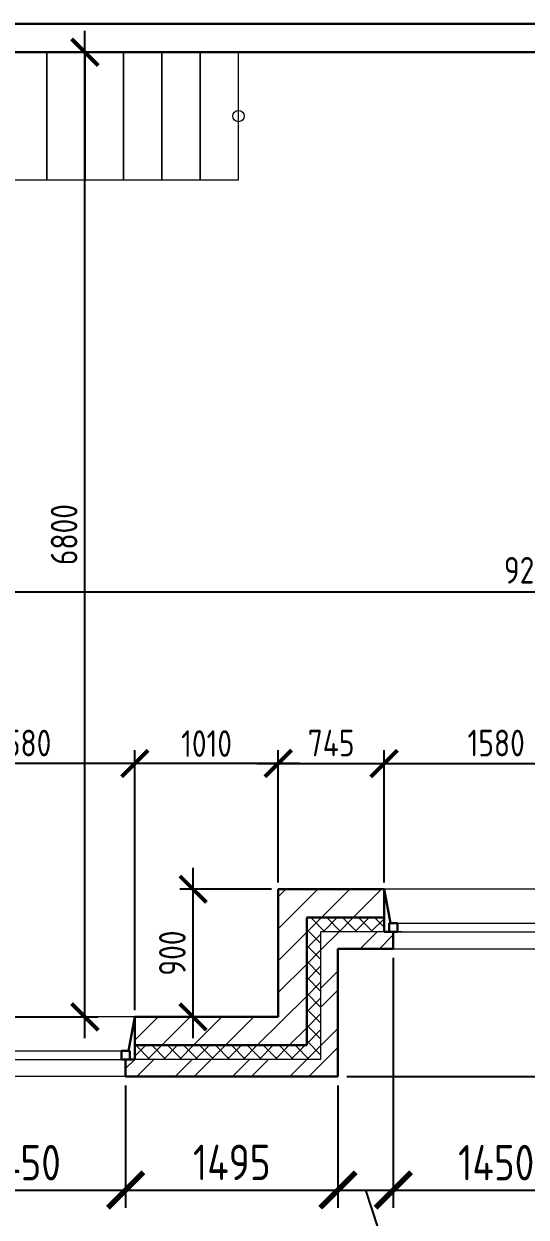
# Model space of a CAD drawing. Header units: millimetres. Extents: x -56498 to 234605, y -296269 to -29969.
# Drawn here: x 86790 to 90328, y -48897 to -40485 of the extents above; entities that cross this region are included whole.
import ezdxf

# ---------------------------------------------------------------- set-up
doc = ezdxf.new("R2010")
doc.units = ezdxf.units.MM
doc.header["$LTSCALE"] = 100
doc.header["$PDMODE"] = 35
for name, color, linetype, lineweight in [('0.3', 7, 'Continuous', 30), ('Розміри 0.09', 5, 'Continuous', 9), ('Тонкі 0.18', 142, 'Continuous', 18), ('Штрихування 0.09', 253, 'Continuous', 9)]:
    doc.layers.add(name, color=color, linetype=linetype, lineweight=lineweight)
doc.styles.add('GOST 2.304', font='CS_Gost2304.shx')
doc.dimstyles.new('SPDS', dxfattribs={"dimscale": 100, "dimtxt": 2.5, "dimasz": 2.5, "dimexe": 1.25, "dimexo": 0.625, "dimtad": 1, "dimrnd": 0.001, "dimtxsty": 'GOST 2.304', "dimblk": 'ARCHTICK', "dimcen": 2.5, "dimdle": 2, "dimadec": 0, "dimazin": 2, "dimtfac": 0.75, "dimtmove": 1, "dimatfit": 3, "dimfxl": 0, "dimtolj": 1, "dimarcsym": 0})

# ---------------------------------------------------------------- blocks, each defined once
blk = doc.blocks.new('_ArchTick')
at = {"color": 0, "linetype": 'ByBlock', "const_width": 0.15}
blk.add_lwpolyline([(-0.5, -0.5), (0.5, 0.5)], dxfattribs=at)
blk = doc.blocks.new('*D963')
at = {"layer": 'Defpoints', "color": 0, "transparency": 16777216}
for p in [(86057.28990083539, -47905.43516837729), (87507.28990083539, -47905.43516837729), (87507.28990083539, -48705.43516837726)]:
    blk.add_point(p, dxfattribs=at)
at = {"layer": 'Розміри 0.09', "color": 0, "lineweight": -2, "transparency": 16777216}
for p, q in [((86057.28990083539, -47967.93516837729), (86057.28990083539, -48830.43516837726)), ((87507.28990083539, -47967.93516837729), (87507.28990083539, -48830.43516837726)), ((85857.28990083539, -48705.43516837726), (87707.28990083539, -48705.43516837726))]:
    blk.add_line(p, q, dxfattribs=at)
at = {"layer": 'Розміри 0.09', "color": 0, "lineweight": -2, "transparency": 16777216, "xscale": 250, "yscale": 250, "zscale": 250, "rotation": 180}
blk.add_blockref('_ArchTick', (86057.28990083539, -48705.43516837726), dxfattribs=at)
at = {"layer": 'Розміри 0.09', "color": 0, "lineweight": -2, "transparency": 16777216, "xscale": 250, "yscale": 250, "zscale": 250}
blk.add_blockref('_ArchTick', (87507.28990083539, -48705.43516837726), dxfattribs=at)
at = {"layer": 'Розміри 0.09', "color": 0, "transparency": 16777216, "insert": (86782.28990083539, -48512.7574988476), "char_height": 250, "attachment_point": 5, "style": 'GOST 2.304'}
blk.add_mtext('\\A1;1450', dxfattribs=at)
blk = doc.blocks.new('*D964')
at = {"layer": 'Defpoints', "color": 0, "transparency": 16777216}
for p in [(87507.28990083539, -47905.43516837729), (89002.290392793, -47905.43516837729), (89002.290392793, -48705.43516837726)]:
    blk.add_point(p, dxfattribs=at)
at = {"layer": 'Розміри 0.09', "color": 0, "lineweight": -2, "transparency": 16777216}
for p, q in [((87507.28990083539, -47967.93516837729), (87507.28990083539, -48830.43516837726)), ((89002.290392793, -47967.93516837729), (89002.290392793, -48830.43516837726)), ((87307.28990083539, -48705.43516837726), (89202.290392793, -48705.43516837726))]:
    blk.add_line(p, q, dxfattribs=at)
at = {"layer": 'Розміри 0.09', "color": 0, "lineweight": -2, "transparency": 16777216, "xscale": 250, "yscale": 250, "zscale": 250, "rotation": 180}
blk.add_blockref('_ArchTick', (87507.28990083539, -48705.43516837726), dxfattribs=at)
at = {"layer": 'Розміри 0.09', "color": 0, "lineweight": -2, "transparency": 16777216, "xscale": 250, "yscale": 250, "zscale": 250}
blk.add_blockref('_ArchTick', (89002.290392793, -48705.43516837726), dxfattribs=at)
at = {"layer": 'Розміри 0.09', "color": 0, "transparency": 16777216, "insert": (88254.7901468142, -48510.70091640876), "char_height": 250, "attachment_point": 5, "style": 'GOST 2.304'}
blk.add_mtext('\\A1;1495', dxfattribs=at)
blk = doc.blocks.new('*D929')
at = {"layer": 'Defpoints', "color": 0, "transparency": 16777216}
for p in [(96502.290392793, -47005.43516837729), (89002.290392793, -47905.43516837729), (98343.36904801395, -47905.43516837729)]:
    blk.add_point(p, dxfattribs=at)
at = {"layer": 'Розміри 0.09', "color": 0, "lineweight": -2, "transparency": 16777216}
for p, q in [((98343.36904801395, -46805.43516837729), (98343.36904801395, -48105.43516837729)), ((96564.790392793, -47005.43516837729), (98468.36904801395, -47005.43516837729)), ((89064.790392793, -47905.43516837729), (98468.36904801395, -47905.43516837729))]:
    blk.add_line(p, q, dxfattribs=at)
at = {"layer": 'Розміри 0.09', "color": 0, "lineweight": -2, "transparency": 16777216, "xscale": 250, "yscale": 250, "zscale": 250}
for p, rotation in [((98343.36904801395, -47005.43516837729), 90), ((98343.36904801395, -47905.43516837729), 270)]:
    blk.add_blockref('_ArchTick', p, dxfattribs=dict(at, rotation=rotation))
at = {"layer": 'Розміри 0.09', "color": 0, "transparency": 16777216, "insert": (98148.63479604546, -47455.43516837728), "char_height": 250, "attachment_point": 5, "rotation": 90, "style": 'GOST 2.304'}
blk.add_mtext('\\A1;900', dxfattribs=at)
blk = doc.blocks.new('*D909')
at = {"layer": 'Defpoints', "color": 0, "transparency": 16777216}
for p in [(89392.2903927962, -47005.43516837723), (90842.29039279306, -47005.43516837723), (90842.29039279306, -48705.43516837729)]:
    blk.add_point(p, dxfattribs=at)
at = {"layer": 'Розміри 0.09', "color": 0, "lineweight": -2, "transparency": 16777216}
for p, q in [((89392.2903927962, -47067.93516837723), (89392.2903927962, -48830.43516837729)), ((90842.29039279306, -47067.93516837723), (90842.29039279306, -48830.43516837729)), ((89192.2903927962, -48705.43516837729), (91042.29039279306, -48705.43516837729))]:
    blk.add_line(p, q, dxfattribs=at)
at = {"layer": 'Розміри 0.09', "color": 0, "lineweight": -2, "transparency": 16777216, "xscale": 250, "yscale": 250, "zscale": 250, "rotation": 180}
blk.add_blockref('_ArchTick', (89392.2903927962, -48705.43516837729), dxfattribs=at)
at = {"layer": 'Розміри 0.09', "color": 0, "lineweight": -2, "transparency": 16777216, "xscale": 250, "yscale": 250, "zscale": 250}
blk.add_blockref('_ArchTick', (90842.29039279306, -48705.43516837729), dxfattribs=at)
at = {"layer": 'Розміри 0.09', "color": 0, "transparency": 16777216, "insert": (90117.29039279463, -48512.75749884763), "char_height": 250, "attachment_point": 5, "style": 'GOST 2.304'}
blk.add_mtext('\\A1;1450', dxfattribs=at)
blk = doc.blocks.new('*D910')
at = {"layer": 'Defpoints', "color": 0, "transparency": 16777216}
for p in [(89392.2903927962, -47005.43516837729), (89002.290392793, -47905.43516837729), (89392.2903927962, -48705.43516837726)]:
    blk.add_point(p, dxfattribs=at)
at = {"layer": 'Розміри 0.09', "color": 0, "lineweight": -2, "transparency": 16777216}
for p, q in [((89392.2903927962, -47067.93516837729), (89392.2903927962, -48830.43516837726)), ((89002.290392793, -47967.93516837729), (89002.290392793, -48830.43516837726)), ((88802.290392793, -48705.43516837726), (89592.2903927962, -48705.43516837726)), ((89197.2903927946, -48705.43516837726), (89401.47693079784, -49328.23290459773)), ((89401.47693079784, -49328.23290459773), (90013.97693079784, -49328.23290459773))]:
    blk.add_line(p, q, dxfattribs=at)
at = {"layer": 'Розміри 0.09', "color": 0, "lineweight": -2, "transparency": 16777216, "xscale": 250, "yscale": 250, "zscale": 250, "rotation": 180}
blk.add_blockref('_ArchTick', (89002.290392793, -48705.43516837726), dxfattribs=at)
at = {"layer": 'Розміри 0.09', "color": 0, "lineweight": -2, "transparency": 16777216, "xscale": 250, "yscale": 250, "zscale": 250}
blk.add_blockref('_ArchTick', (89392.2903927962, -48705.43516837726), dxfattribs=at)
at = {"layer": 'Розміри 0.09', "color": 0, "transparency": 16777216, "insert": (89707.72693079784, -49133.49865262923), "char_height": 250, "attachment_point": 5, "style": 'GOST 2.304'}
blk.add_mtext('\\A1;390', dxfattribs=at)
blk = doc.blocks.new('*D1162')
at = {"layer": 'Defpoints', "color": 0, "transparency": 16777216}
for p in [(87572.28990083533, -45699.2433123054), (88582.29039279303, -46585.43516837702), (87572.28990083533, -47485.43516837699)]:
    blk.add_point(p, dxfattribs=at)
at = {"layer": 'Розміри 0.09', "color": 0, "lineweight": -2, "transparency": 16777216}
for p, q in [((87572.28990083533, -47438.56016837699), (87572.28990083533, -45605.4933123054)), ((88582.29039279303, -46538.56016837702), (88582.29039279303, -45605.4933123054)), ((88732.29039279303, -45699.2433123054), (87422.28990083533, -45699.2433123054))]:
    blk.add_line(p, q, dxfattribs=at)
at = {"layer": 'Розміри 0.09', "color": 0, "lineweight": -2, "transparency": 16777216, "xscale": 187.5, "yscale": 187.5, "zscale": 187.5, "rotation": 180}
blk.add_blockref('_ArchTick', (87572.28990083533, -45699.2433123054), dxfattribs=at)
at = {"layer": 'Розміри 0.09', "color": 0, "lineweight": -2, "transparency": 16777216, "xscale": 187.5, "yscale": 187.5, "zscale": 187.5}
blk.add_blockref('_ArchTick', (88582.29039279303, -45699.2433123054), dxfattribs=at)
at = {"layer": 'Розміри 0.09', "color": 0, "transparency": 16777216, "insert": (88077.29014681418, -45558.6183123054), "char_height": 187.5, "attachment_point": 5, "style": 'GOST 2.304'}
blk.add_mtext('\\A1;1010', dxfattribs=at)
blk = doc.blocks.new('*D1163')
at = {"layer": 'Defpoints', "color": 0, "transparency": 16777216}
for p in [(89327.290392793, -45699.2433123054), (88582.29039279303, -46585.43516837702), (89327.290392793, -46585.43516837708)]:
    blk.add_point(p, dxfattribs=at)
at = {"layer": 'Розміри 0.09', "color": 0, "lineweight": -2, "transparency": 16777216}
for p, q in [((88582.29039279303, -46538.56016837702), (88582.29039279303, -45605.4933123054)), ((89327.290392793, -46538.56016837708), (89327.290392793, -45605.4933123054)), ((88432.29039279303, -45699.2433123054), (89477.290392793, -45699.2433123054))]:
    blk.add_line(p, q, dxfattribs=at)
at = {"layer": 'Розміри 0.09', "color": 0, "lineweight": -2, "transparency": 16777216, "xscale": 187.5, "yscale": 187.5, "zscale": 187.5, "rotation": 180}
blk.add_blockref('_ArchTick', (88582.29039279303, -45699.2433123054), dxfattribs=at)
at = {"layer": 'Розміри 0.09', "color": 0, "lineweight": -2, "transparency": 16777216, "xscale": 187.5, "yscale": 187.5, "zscale": 187.5}
blk.add_blockref('_ArchTick', (89327.290392793, -45699.2433123054), dxfattribs=at)
at = {"layer": 'Розміри 0.09', "color": 0, "transparency": 16777216, "insert": (88954.79039279302, -45554.73506015815), "char_height": 187.5, "attachment_point": 5, "style": 'GOST 2.304'}
blk.add_mtext('\\A1;745', dxfattribs=at)
blk = doc.blocks.new('*D1164')
at = {"layer": 'Defpoints', "color": 0, "transparency": 16777216}
for p in [(90907.29039279306, -45699.2433123054), (89327.290392793, -46585.43516837708), (90907.29039279306, -46585.43516837714)]:
    blk.add_point(p, dxfattribs=at)
at = {"layer": 'Розміри 0.09', "color": 0, "lineweight": -2, "transparency": 16777216}
for p, q in [((89327.290392793, -46538.56016837708), (89327.290392793, -45605.4933123054)), ((90907.29039279306, -46538.56016837714), (90907.29039279306, -45605.4933123054)), ((89177.290392793, -45699.2433123054), (91057.29039279306, -45699.2433123054))]:
    blk.add_line(p, q, dxfattribs=at)
at = {"layer": 'Розміри 0.09', "color": 0, "lineweight": -2, "transparency": 16777216, "xscale": 187.5, "yscale": 187.5, "zscale": 187.5, "rotation": 180}
blk.add_blockref('_ArchTick', (89327.290392793, -45699.2433123054), dxfattribs=at)
at = {"layer": 'Розміри 0.09', "color": 0, "lineweight": -2, "transparency": 16777216, "xscale": 187.5, "yscale": 187.5, "zscale": 187.5}
blk.add_blockref('_ArchTick', (90907.29039279306, -45699.2433123054), dxfattribs=at)
at = {"layer": 'Розміри 0.09', "color": 0, "transparency": 16777216, "insert": (90117.29039279303, -45554.73506015815), "char_height": 187.5, "attachment_point": 5, "style": 'GOST 2.304'}
blk.add_mtext('\\A1;1580', dxfattribs=at)
blk = doc.blocks.new('*D1167')
at = {"layer": 'Defpoints', "color": 0, "transparency": 16777216}
for p in [(85992.28990083539, -45699.2433123054), (85992.28990083539, -47485.43516837708), (87572.28990083533, -47485.43516837699)]:
    blk.add_point(p, dxfattribs=at)
at = {"layer": 'Розміри 0.09', "color": 0, "lineweight": -2, "transparency": 16777216}
for p, q in [((85992.28990083539, -47438.56016837708), (85992.28990083539, -45605.4933123054)), ((87572.28990083533, -47438.56016837699), (87572.28990083533, -45605.4933123054)), ((87722.28990083533, -45699.2433123054), (85842.28990083539, -45699.2433123054))]:
    blk.add_line(p, q, dxfattribs=at)
at = {"layer": 'Розміри 0.09', "color": 0, "lineweight": -2, "transparency": 16777216, "xscale": 187.5, "yscale": 187.5, "zscale": 187.5, "rotation": 180}
blk.add_blockref('_ArchTick', (85992.28990083539, -45699.2433123054), dxfattribs=at)
at = {"layer": 'Розміри 0.09', "color": 0, "lineweight": -2, "transparency": 16777216, "xscale": 187.5, "yscale": 187.5, "zscale": 187.5}
blk.add_blockref('_ArchTick', (87572.28990083533, -45699.2433123054), dxfattribs=at)
at = {"layer": 'Розміри 0.09', "color": 0, "transparency": 16777216, "insert": (86782.28990083536, -45554.73506015815), "char_height": 187.5, "attachment_point": 5, "style": 'GOST 2.304'}
blk.add_mtext('\\A1;1580', dxfattribs=at)
blk = doc.blocks.new('*D1169')
at = {"layer": 'Defpoints', "color": 0, "transparency": 16777216}
for p in [(87982.29039279303, -46585.43516837705), (88582.29039279303, -46585.43516837705), (88582.29039279303, -47485.43516837705)]:
    blk.add_point(p, dxfattribs=at)
at = {"layer": 'Розміри 0.09', "color": 0, "lineweight": -2, "transparency": 16777216}
for p, q in [((87982.29039279303, -47635.43516837705), (87982.29039279303, -46435.43516837705)), ((88535.41539279303, -46585.43516837705), (87888.54039279303, -46585.43516837705)), ((88535.41539279303, -47485.43516837705), (87888.54039279303, -47485.43516837705))]:
    blk.add_line(p, q, dxfattribs=at)
at = {"layer": 'Розміри 0.09', "color": 0, "lineweight": -2, "transparency": 16777216, "xscale": 187.5, "yscale": 187.5, "zscale": 187.5}
for p, rotation in [((87982.29039279303, -46585.43516837705), 90), ((87982.29039279303, -47485.43516837705), 270)]:
    blk.add_blockref('_ArchTick', p, dxfattribs=dict(at, rotation=rotation))
at = {"layer": 'Розміри 0.09', "color": 0, "transparency": 16777216, "insert": (87836.23970381667, -47035.43516837704), "char_height": 187.5, "attachment_point": 5, "rotation": 90, "style": 'GOST 2.304'}
blk.add_mtext('\\A1;900', dxfattribs=at)
blk = doc.blocks.new('*D1183')
at = {"layer": 'Defpoints', "color": 0, "transparency": 16777216}
for p in [(85782.29039279303, -40685.43516837705), (94982.29039279303, -40685.43516837705), (85782.29039279303, -44490.15615248701)]:
    blk.add_point(p, dxfattribs=at)
at = {"layer": 'Розміри 0.09', "color": 0, "lineweight": -2, "transparency": 16777216}
for p, q in [((85782.29039279303, -40732.31016837705), (85782.29039279303, -44583.90615248701)), ((94982.29039279303, -40732.31016837705), (94982.29039279303, -44583.90615248701)), ((95132.29039279303, -44490.15615248701), (85632.29039279303, -44490.15615248701))]:
    blk.add_line(p, q, dxfattribs=at)
at = {"layer": 'Розміри 0.09', "color": 0, "lineweight": -2, "transparency": 16777216, "xscale": 187.5, "yscale": 187.5, "zscale": 187.5, "rotation": 180}
blk.add_blockref('_ArchTick', (85782.29039279303, -44490.15615248701), dxfattribs=at)
at = {"layer": 'Розміри 0.09', "color": 0, "lineweight": -2, "transparency": 16777216, "xscale": 187.5, "yscale": 187.5, "zscale": 187.5}
blk.add_blockref('_ArchTick', (94982.29039279303, -44490.15615248701), dxfattribs=at)
at = {"layer": 'Розміри 0.09', "color": 0, "transparency": 16777216, "insert": (90382.29039279303, -44336.84352945552), "char_height": 187.5, "attachment_point": 5, "style": 'GOST 2.304'}
blk.add_mtext('\\A1;9200', dxfattribs=at)
blk = doc.blocks.new('*D1186')
at = {"layer": 'Defpoints', "color": 0, "transparency": 16777216}
for p in [(86019.65965041777, -40685.43516837705), (87219.65965041777, -40685.43516837705), (85992.28990083537, -47485.43516837699)]:
    blk.add_point(p, dxfattribs=at)
at = {"layer": 'Розміри 0.09', "color": 0, "lineweight": -2, "transparency": 16777216}
for p, q in [((87219.65965041777, -47635.43516837699), (87219.65965041777, -40535.43516837705)), ((86066.53465041777, -40685.43516837705), (87313.40965041777, -40685.43516837705)), ((86039.16490083537, -47485.43516837699), (87313.40965041777, -47485.43516837699))]:
    blk.add_line(p, q, dxfattribs=at)
at = {"layer": 'Розміри 0.09', "color": 0, "lineweight": -2, "transparency": 16777216, "xscale": 187.5, "yscale": 187.5, "zscale": 187.5}
for p, rotation in [((87219.65965041777, -40685.43516837705), 90), ((87219.65965041777, -47485.43516837699), 270)]:
    blk.add_blockref('_ArchTick', p, dxfattribs=dict(at, rotation=rotation))
at = {"layer": 'Розміри 0.09', "color": 0, "transparency": 16777216, "insert": (87073.60896144141, -44085.43516837701), "char_height": 187.5, "attachment_point": 5, "rotation": 90, "style": 'GOST 2.304'}
blk.add_mtext('\\A1;6800', dxfattribs=at)

msp = doc.modelspace()

# ---------------------------------------------------------------- hatches: boundary and pattern name
at = {"layer": 'Штрихування 0.09'}
h = msp.add_hatch(dxfattribs=at)
h.set_pattern_fill('ANSI31', color=256, scale=50, style=0)
h.set_pattern_definition([(45, (0, 59424.92347861647), (-112.2532015133644, 112.2532015133644), [])])
h.paths.add_polyline_path([(88782.29039279305, -46785.43516837729), (89327.29039279622, -46785.43516837729), (89327.29039279622, -46585.43516837726), (88582.29039279303, -46585.43516837726), (88582.29039279302, -47485.43516837728), (87572.28990083534, -47485.43516837731), (87572.28990083533, -47685.43516837728), (88782.29039279303, -47685.43516837728)])
h = msp.add_hatch(dxfattribs=at)
h.set_pattern_fill('ANSI37', color=256, scale=25, style=0)
h.set_pattern_definition([(45, (0, 59424.92347861647), (-56.1266007566822, 56.12660075668221), []), (135, (0, 59424.92347861647), (-56.12660075668221, -56.1266007566822), [])])
h.paths.add_polyline_path([(88882.29039279303, -46885.43516837729), (89327.2903927962, -46885.43516837729), (89327.2903927962, -46785.43516837729), (88782.29039279306, -46785.43516837729), (88782.29039279302, -47685.43516837729), (87572.28990083531, -47685.43516837726), (87572.2899008353, -47785.43516837731), (88882.29039279303, -47785.43516837731)])
h = msp.add_hatch(dxfattribs=at)
h.set_pattern_fill('ANSI32', color=256, scale=30, style=0)
h.set_pattern_definition([(45, (0, 59424.92347861647), (-202.055762724056, 202.055762724056), []), (45, (134.7039, 59424.92347861647), (-202.055762724056, 202.055762724056), [])])
h.paths.add_polyline_path([(89002.29039279303, -47005.43516837729), (89392.2903927962, -47005.43516837729), (89392.2903927962, -46885.43516837729), (89362.2903927962, -46885.43516837729), (89327.2903927962, -46885.43516837729), (88882.29039279303, -46885.43516837728), (88882.29039279303, -47785.43516837731), (87572.28990083527, -47785.43516837729), (87507.28990083536, -47785.43516837723), (87507.28990083536, -47905.43516837728), (89002.290392793, -47905.43516837729)])

# ---------------------------------------------------------------- linework, layer by layer
at = {"layer": '0.3'}
for p, q in [((85582.29039279303, -40485.43516837729), (91652.29039279275, -40485.43516837731)), ((85782.29039279306, -40685.43516837729), (94982.29039279303, -40685.43516837729)), ((85782.29039279306, -40685.43516837729), (94982.29039279303, -40685.43516837729)), ((89327.2903927962, -46585.43516837726), (88582.29039279303, -46585.43516837726)), ((88582.29039279303, -47485.43516837729), (88582.29039279303, -46585.43516837729)), ((89327.2903927962, -46585.43516837732), (89327.2903927962, -46885.43516837729)), ((89372.2903927962, -46825.43516837729), (89327.2903927962, -46585.43516837732)), ((89327.29039279622, -46785.43516837729), (88782.29039279306, -46785.43516837729)), ((88782.29039279303, -47685.43516837729), (88782.29039279306, -46785.43516837729)), ((89327.2903927962, -46885.43516837729), (89392.2903927962, -46885.43516837729)), ((89392.2903927962, -47005.43516837729), (89392.2903927962, -46885.43516837729)), ((89392.29039279619, -47005.43516837729), (89002.29039279303, -47005.43516837729)), ((89002.290392793, -47905.43516837729), (89002.29039279303, -47005.43516837726)), ((87527.28990083536, -47725.43516837723), (87572.28990083536, -47485.43516837726)), ((88582.29039279303, -47485.43516837729), (87572.28990083536, -47485.43516837729)), ((87572.28990083536, -47485.43516837726), (87572.2899008353, -47785.43516837726)), ((88782.29039279303, -47685.43516837729), (87572.28990083533, -47685.43516837726)), ((87507.28990083536, -47905.43516837723), (87507.28990083536, -47785.43516837723)), ((87572.28990083536, -47785.43516837723), (87507.28990083536, -47785.43516837723)), ((89002.290392793, -47905.43516837729), (87507.28990083539, -47905.43516837729))]:
    msp.add_line(p, q, dxfattribs=at)
for points in [[(89362.2903927962, -46825.43516837729), (89362.2903927962, -46885.43516837729), (89422.2903927962, -46885.43516837729), (89422.2903927962, -46825.43516837729)], [(87537.28990083536, -47725.43516837723), (87537.28990083536, -47785.43516837723), (87477.28990083536, -47785.43516837723), (87477.28990083536, -47725.43516837723)]]:
    msp.add_lwpolyline(points, close=True, dxfattribs=at)
at = {"layer": 'Тонкі 0.18'}
for p, q in [((90907.29039279303, -46585.43516837732), (89327.2903927962, -46585.43516837732)), ((89422.2903927962, -46825.43516837723), (90812.29039279306, -46825.43516837726)), ((89452.29039279306, -46885.43516837729), (88882.29039279303, -46885.43516837729)), ((88882.29039279303, -47785.43516837729), (88882.29039279303, -46885.43516837729)), ((89422.2903927962, -46885.43516837723), (90812.29039279306, -46885.43516837723)), ((89392.2903927962, -47005.43516837729), (90842.29039279303, -47005.43516837726)), ((87572.28990083533, -47485.43516837723), (85992.28990083541, -47485.43516837723)), ((86087.28990083536, -47725.4351683772), (87477.28990083536, -47725.43516837723)), ((86087.28990083536, -47785.4351683772), (87477.28990083536, -47785.4351683772)), ((88882.29039279303, -47785.43516837729), (87572.28990083527, -47785.43516837729)), ((87507.28990083539, -47905.43516837729), (86057.28990083539, -47905.43516837729))]:
    msp.add_line(p, q, dxfattribs=at)
for points in [[(86682.29039279303, -41585.43516837736), (86952.29039279303, -41585.43516837736), (86952.29039279303, -40685.43516837736), (86682.29039279303, -40685.43516837736)], [(86952.29039279296, -41585.43516837736), (87222.29039279296, -41585.43516837736), (87222.29039279296, -40685.43516837736), (86952.29039279296, -40685.43516837736)], [(87222.29039279289, -41585.43516837736), (87492.29039279289, -41585.43516837736), (87492.29039279289, -40685.43516837736), (87222.29039279289, -40685.43516837736)], [(87492.29039279281, -41585.43516837736), (87762.29039279281, -41585.43516837736), (87762.29039279281, -40685.43516837736), (87492.29039279281, -40685.43516837736)], [(87762.29039279274, -41585.43516837736), (88032.29039279274, -41585.43516837736), (88032.29039279274, -40685.43516837736), (87762.29039279274, -40685.43516837736)], [(88032.29039279274, -41585.43516837736), (88302.29039279274, -41585.43516837736), (88302.29039279274, -40685.43516837736), (88032.29039279274, -40685.43516837736)]]:
    msp.add_lwpolyline(points, close=True, dxfattribs=at)
msp.add_circle((88302.29039279274, -41135.43516837736), 40, dxfattribs=at)

# ---------------------------------------------------------------- dimensions: what is measured, and where the dimension line sits
at = {"layer": 'Розміри 0.09'}
for base, p1, p2, angle, override, picture, middle in [((87219.65965041777, -40685.43516837705), (85992.28990083537, -47485.43516837699), (86019.65965041777, -40685.43516837705), 270, {"dimscale": 75, "dimlfac": 1, "dimtxsty": 'GOST 2.304', "dimblk1": 'ArchTick', "dimblk2": 'ArchTick', "dimsah": 1, "dimtolj": 1}, '*D1186', (87073.60896144141, -44085.43516837701)), ((85782.29039279303, -44490.15615248701), (94982.29039279303, -40685.43516837705), (85782.29039279303, -40685.43516837705), 180, {"dimscale": 75, "dimlfac": 1, "dimtxsty": 'GOST 2.304', "dimblk1": 'ArchTick', "dimblk2": 'ArchTick', "dimsah": 1, "dimtolj": 1}, '*D1183', (90382.29039279303, -44336.84352945552)), ((85992.28990083539, -45699.2433123054), (87572.28990083533, -47485.43516837699), (85992.28990083539, -47485.43516837708), 180, {"dimscale": 75, "dimlfac": 1, "dimtxsty": 'GOST 2.304', "dimblk1": 'ArchTick', "dimblk2": 'ArchTick', "dimsah": 1, "dimtolj": 1}, '*D1167', (86782.28990083536, -45554.73506015815)), ((87572.28990083533, -45699.2433123054), (88582.29039279303, -46585.43516837702), (87572.28990083533, -47485.43516837699), 180, {"dimscale": 75, "dimlfac": 1, "dimtxsty": 'GOST 2.304', "dimblk1": 'ArchTick', "dimblk2": 'ArchTick', "dimsah": 1, "dimtolj": 1}, '*D1162', (88077.29014681418, -45558.6183123054)), ((89327.290392793, -45699.2433123054), (88582.29039279303, -46585.43516837702), (89327.290392793, -46585.43516837708), 180, {"dimscale": 75, "dimlfac": 1, "dimtxsty": 'GOST 2.304', "dimblk1": 'ArchTick', "dimblk2": 'ArchTick', "dimsah": 1, "dimtolj": 1}, '*D1163', (88954.79039279302, -45554.73506015815)), ((90907.29039279306, -45699.2433123054), (89327.290392793, -46585.43516837708), (90907.29039279306, -46585.43516837714), 180, {"dimscale": 75, "dimlfac": 1, "dimtxsty": 'GOST 2.304', "dimblk1": 'ArchTick', "dimblk2": 'ArchTick', "dimsah": 1, "dimtolj": 1}, '*D1164', (90117.29039279303, -45554.73506015815)), ((87982.29039279303, -46585.43516837705), (88582.29039279303, -47485.43516837705), (88582.29039279303, -46585.43516837705), 270, {"dimscale": 75, "dimlfac": 1, "dimtxsty": 'GOST 2.304', "dimblk1": 'ArchTick', "dimblk2": 'ArchTick', "dimsah": 1, "dimtolj": 1}, '*D1169', (87836.23970381667, -47035.43516837704)), ((98343.36904801395, -47905.43516837729), (96502.290392793, -47005.43516837729), (89002.290392793, -47905.43516837729), 270, {"dimlfac": 1, "dimtxsty": 'GOST 2.304', "dimblk1": 'ArchTick', "dimblk2": 'ArchTick', "dimsah": 1, "dimtolj": 1}, '*D929', (98148.63479604546, -47455.43516837728)), ((90842.29039279306, -48705.43516837729), (89392.2903927962, -47005.43516837723), (90842.29039279306, -47005.43516837723), 180, {"dimlfac": 1, "dimtxsty": 'GOST 2.304', "dimblk1": 'ArchTick', "dimblk2": 'ArchTick', "dimsah": 1, "dimtolj": 1}, '*D909', (90117.29039279463, -48512.75749884763)), ((87507.28990083539, -48705.43516837726), (86057.28990083539, -47905.43516837729), (87507.28990083539, -47905.43516837729), 180, {"dimlfac": 1, "dimtxsty": 'GOST 2.304', "dimblk1": 'ArchTick', "dimblk2": 'ArchTick', "dimsah": 1, "dimtolj": 1}, '*D963', (86782.28990083539, -48512.7574988476)), ((89002.290392793, -48705.43516837726), (87507.28990083539, -47905.43516837729), (89002.290392793, -47905.43516837729), 180, {"dimlfac": 1, "dimtxsty": 'GOST 2.304', "dimblk1": 'ArchTick', "dimblk2": 'ArchTick', "dimsah": 1, "dimtolj": 1}, '*D964', (88254.7901468142, -48510.70091640876))]:
    dim = msp.add_linear_dim(base=base, p1=p1, p2=p2, angle=angle, dimstyle='SPDS', override=override, dxfattribs=at)
    dim.commit()
    dim.dimension.update_dxf_attribs({"geometry": picture, "text_midpoint": middle})
dim = msp.add_linear_dim(base=(89392.2903927962, -48705.43516837726), p1=(89002.290392793, -47905.43516837729), p2=(89392.2903927962, -47005.43516837729), angle=180, dimstyle='SPDS', override={"dimlfac": 1, "dimtxsty": 'GOST 2.304', "dimblk1": 'ArchTick', "dimblk2": 'ArchTick', "dimsah": 1, "dimtolj": 1}, dxfattribs=at)
dim.commit()
dim.dimension.update_dxf_attribs({"geometry": '*D910', "text_midpoint": (89463.97693079784, -49328.23290459773), "dimtype": 160})

doc.saveas('drawing.dxf')
